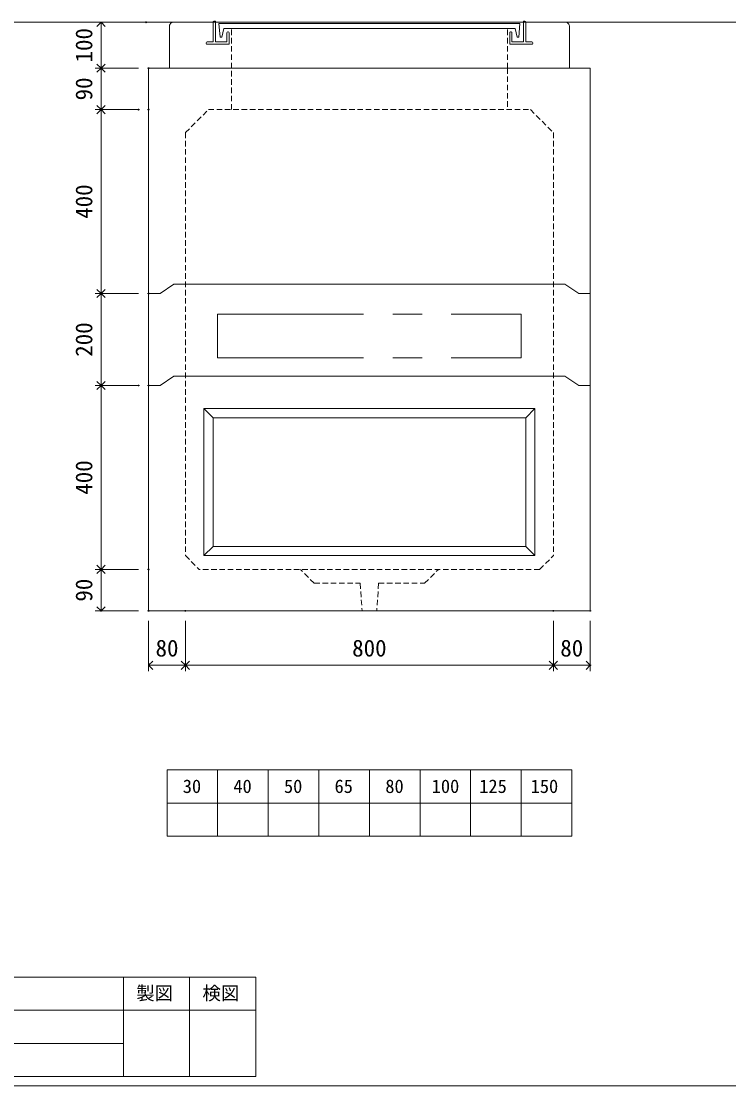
# Model space of a CAD drawing. Units: millimetres, scale not verified. Extents: x -4890 to 4890, y -2301 to 2302.
# Drawn here: x 308 to 1846, y -1973 to 341 of the extents above; entities that cross this region are included whole.
import ezdxf
from ezdxf.enums import TextEntityAlignment as Align

# ---------------------------------------------------------------- set-up
doc = ezdxf.new("R2010")
doc.units = ezdxf.units.MM
doc.header["$LTSCALE"] = 10
doc.header["$PDMODE"] = 32
doc.header["$PDSIZE"] = 2
doc.linetypes.add('DASHED1', pattern=[1.8, 1.2, -0.6])
doc.linetypes.add('USER2', pattern=[50.8, 31.75, -6.35, 6.35, -6.35])
doc.layers.add('0-1_Defpoints', color=7, linetype='Continuous')
for name, color, linetype, lineweight in [('0-2_waku', 7, 'Continuous', 18), ('0-3_gaikei', 7, 'Continuous', 18), ('0-4_kakure', 7, 'DASHED1', 5), ('0-5_sunpou', 7, 'Continuous', 5), ('0-9_uchigawa', 6, 'Continuous', 18), ('0-B_futa', 3, 'Continuous', 18), ('0-C_GL', 4, 'Continuous', 18), ('0-E_文字１', 7, 'Continuous', 18), ('1-3_uchigawa2', 6, 'USER2', 18)]:
    doc.layers.add(name, color=color, linetype=linetype, lineweight=lineweight)
doc.styles.add('ＭＳ ゴシック', font='')
doc.styles.get('ＭＳ ゴシック').set_extended_font_data('MS Gothic')

# ---------------------------------------------------------------- blocks, each defined once
blk = doc.blocks.new('_Open90')
at = {"layer": '0-5_sunpou'}
blk.add_line((0, 0), (-1, 0), dxfattribs=at)
blk.add_lwpolyline([(-0.5, 0.5), (0, 0), (-0.5, -0.5)], dxfattribs=at)
blk = doc.blocks.new('D92')
at = {"layer": '0-1_Defpoints'}
for p in [(2032.32, 2442.03), (1928.83, 2352.03), (2032.32, 2352.03)]:
    blk.add_point(p, dxfattribs=at)
at = {"layer": '0-5_sunpou'}
for p, q in [((2010.32, 2442.03), (1915.83, 2442.03)), ((1928.83, 2424.03), (1928.83, 2370.03)), ((2010.32, 2352.03), (1915.83, 2352.03))]:
    blk.add_line(p, q, dxfattribs=at)
at = {"layer": '0-5_sunpou', "xscale": 18, "yscale": 18}
for p, rotation in [((1928.83, 2442.03), 90), ((1928.83, 2352.03), 270)]:
    blk.add_blockref('_Open90', p, dxfattribs=dict(at, rotation=rotation))
at = {"layer": '0-5_sunpou', "style": 'ＭＳ ゴシック'}
blk.add_text('90', height=36.66, rotation=90, dxfattribs=at).set_placement((1920.83, 2372.03), align=Align.BOTTOM_LEFT)
blk = doc.blocks.new('D93')
at = {"layer": '0-1_Defpoints'}
for p in [(2032.32, 1752.03), (1928.83, 1352.03), (2032.32, 1352.03)]:
    blk.add_point(p, dxfattribs=at)
at = {"layer": '0-5_sunpou'}
for p, q in [((2010.32, 1752.03), (1915.83, 1752.03)), ((1928.83, 1734.03), (1928.83, 1370.03)), ((2010.32, 1352.03), (1915.83, 1352.03))]:
    blk.add_line(p, q, dxfattribs=at)
at = {"layer": '0-5_sunpou', "xscale": 18, "yscale": 18}
for p, rotation in [((1928.83, 1752.03), 90), ((1928.83, 1352.03), 270)]:
    blk.add_blockref('_Open90', p, dxfattribs=dict(at, rotation=rotation))
at = {"layer": '0-5_sunpou', "style": 'ＭＳ ゴシック'}
blk.add_text('400', height=36.66, rotation=90, dxfattribs=at).set_placement((1920.83, 1514.53), align=Align.BOTTOM_LEFT)
blk = doc.blocks.new('D94')
at = {"layer": '0-1_Defpoints'}
for p in [(2032.32, 1352.03), (1928.83, 1262.03), (2032.32, 1262.03)]:
    blk.add_point(p, dxfattribs=at)
at = {"layer": '0-5_sunpou'}
for p, q in [((2010.32, 1352.03), (1915.83, 1352.03)), ((1928.83, 1334.03), (1928.83, 1280.03)), ((2010.32, 1262.03), (1915.83, 1262.03))]:
    blk.add_line(p, q, dxfattribs=at)
at = {"layer": '0-5_sunpou', "xscale": 18, "yscale": 18}
for p, rotation in [((1928.83, 1352.03), 90), ((1928.83, 1262.03), 270)]:
    blk.add_blockref('_Open90', p, dxfattribs=dict(at, rotation=rotation))
at = {"layer": '0-5_sunpou', "style": 'ＭＳ ゴシック'}
blk.add_text('90', height=36.66, rotation=90, dxfattribs=at).set_placement((1920.83, 1282.03), align=Align.BOTTOM_LEFT)
blk = doc.blocks.new('D95')
at = {"layer": '0-1_Defpoints'}
for p in [(2032.32, 1262.03), (2112.32, 1262.03), (2112.32, 1143.64)]:
    blk.add_point(p, dxfattribs=at)
at = {"layer": '0-5_sunpou'}
for p, q in [((2032.32, 1240.03), (2032.32, 1130.64)), ((2112.32, 1240.03), (2112.32, 1130.64)), ((2050.32, 1143.64), (2094.32, 1143.64))]:
    blk.add_line(p, q, dxfattribs=at)
at = {"layer": '0-5_sunpou', "xscale": 18, "yscale": 18, "rotation": 180}
blk.add_blockref('_Open90', (2032.32, 1143.64), dxfattribs=at)
at = {"layer": '0-5_sunpou', "xscale": 18, "yscale": 18}
blk.add_blockref('_Open90', (2112.32, 1143.64), dxfattribs=at)
at = {"layer": '0-5_sunpou', "style": 'ＭＳ ゴシック'}
blk.add_text('80', height=36.66, dxfattribs=at).set_placement((2047.32, 1151.64), align=Align.BOTTOM_LEFT)
blk = doc.blocks.new('D96')
at = {"layer": '0-1_Defpoints'}
for p in [(2112.32, 1262.03), (2912.32, 1262.03), (2912.32, 1143.64)]:
    blk.add_point(p, dxfattribs=at)
at = {"layer": '0-5_sunpou'}
for p, q in [((2112.32, 1240.03), (2112.32, 1130.64)), ((2912.32, 1240.03), (2912.32, 1130.64)), ((2130.32, 1143.64), (2894.32, 1143.64))]:
    blk.add_line(p, q, dxfattribs=at)
at = {"layer": '0-5_sunpou', "xscale": 18, "yscale": 18, "rotation": 180}
blk.add_blockref('_Open90', (2112.32, 1143.64), dxfattribs=at)
at = {"layer": '0-5_sunpou', "xscale": 18, "yscale": 18}
blk.add_blockref('_Open90', (2912.32, 1143.64), dxfattribs=at)
at = {"layer": '0-5_sunpou', "style": 'ＭＳ ゴシック'}
blk.add_text('800', height=36.66, dxfattribs=at).set_placement((2474.82, 1151.64), align=Align.BOTTOM_LEFT)
blk = doc.blocks.new('D97')
at = {"layer": '0-1_Defpoints'}
for p in [(2912.32, 1262.03), (2992.32, 1262.03), (2992.32, 1143.64)]:
    blk.add_point(p, dxfattribs=at)
at = {"layer": '0-5_sunpou'}
for p, q in [((2912.32, 1240.03), (2912.32, 1130.64)), ((2992.32, 1240.03), (2992.32, 1130.64)), ((2930.32, 1143.64), (2974.32, 1143.64))]:
    blk.add_line(p, q, dxfattribs=at)
at = {"layer": '0-5_sunpou', "xscale": 18, "yscale": 18, "rotation": 180}
blk.add_blockref('_Open90', (2912.32, 1143.64), dxfattribs=at)
at = {"layer": '0-5_sunpou', "xscale": 18, "yscale": 18}
blk.add_blockref('_Open90', (2992.32, 1143.64), dxfattribs=at)
at = {"layer": '0-5_sunpou', "style": 'ＭＳ ゴシック'}
blk.add_text('80', height=36.66, dxfattribs=at).set_placement((2927.32, 1151.64), align=Align.BOTTOM_LEFT)
blk = doc.blocks.new('D98')
at = {"layer": '0-1_Defpoints'}
for p in [(2010.32, 2352.03), (1928.83, 1952.03), (2032.32, 1952.03)]:
    blk.add_point(p, dxfattribs=at)
at = {"layer": '0-5_sunpou'}
for p, q in [((1988.32, 2352.03), (1915.83, 2352.03)), ((1928.83, 2334.03), (1928.83, 1970.03)), ((2010.32, 1952.03), (1915.83, 1952.03))]:
    blk.add_line(p, q, dxfattribs=at)
at = {"layer": '0-5_sunpou', "xscale": 18, "yscale": 18}
for p, rotation in [((1928.83, 2352.03), 90), ((1928.83, 1952.03), 270)]:
    blk.add_blockref('_Open90', p, dxfattribs=dict(at, rotation=rotation))
at = {"layer": '0-5_sunpou', "style": 'ＭＳ ゴシック'}
blk.add_text('400', height=36.66, rotation=90, dxfattribs=at).set_placement((1920.83, 2114.53), align=Align.BOTTOM_LEFT)
blk = doc.blocks.new('D99')
at = {"layer": '0-1_Defpoints'}
for p in [(2032.32, 1952.03), (1928.83, 1752.03), (2010.32, 1752.03)]:
    blk.add_point(p, dxfattribs=at)
at = {"layer": '0-5_sunpou'}
for p, q in [((2010.32, 1952.03), (1915.83, 1952.03)), ((1928.83, 1934.03), (1928.83, 1770.03)), ((1988.32, 1752.03), (1915.83, 1752.03))]:
    blk.add_line(p, q, dxfattribs=at)
at = {"layer": '0-5_sunpou', "xscale": 18, "yscale": 18}
for p, rotation in [((1928.83, 1952.03), 90), ((1928.83, 1752.03), 270)]:
    blk.add_blockref('_Open90', p, dxfattribs=dict(at, rotation=rotation))
at = {"layer": '0-5_sunpou', "style": 'ＭＳ ゴシック'}
blk.add_text('200', height=36.66, rotation=90, dxfattribs=at).set_placement((1920.83, 1814.53), align=Align.BOTTOM_LEFT)
blk = doc.blocks.new('D109')
at = {"layer": '0-1_Defpoints'}
for p in [(2026.77, 2542.03), (1928.83, 2442.03), (2032.32, 2442.03)]:
    blk.add_point(p, dxfattribs=at)
at = {"layer": '0-5_sunpou'}
for p, q in [((2004.77, 2542.03), (1915.83, 2542.03)), ((1928.83, 2524.03), (1928.83, 2460.03)), ((2010.32, 2442.03), (1915.83, 2442.03))]:
    blk.add_line(p, q, dxfattribs=at)
at = {"layer": '0-5_sunpou', "xscale": 18, "yscale": 18}
for p, rotation in [((1928.83, 2542.03), 90), ((1928.83, 2442.03), 270)]:
    blk.add_blockref('_Open90', p, dxfattribs=dict(at, rotation=rotation))
at = {"layer": '0-5_sunpou', "style": 'ＭＳ ゴシック'}
blk.add_text('100', height=36.66, rotation=90, dxfattribs=at).set_placement((1920.83, 2454.53), align=Align.BOTTOM_LEFT)
blk = doc.blocks.new('D112')
at = {"layer": '0-1_Defpoints'}
for p in [(2032.32, 1752.03), (1928.83, 1352.03), (2032.32, 1352.03)]:
    blk.add_point(p, dxfattribs=at)
at = {"layer": '0-5_sunpou'}
for p, q in [((2010.32, 1752.03), (1915.83, 1752.03)), ((1928.83, 1734.03), (1928.83, 1370.03)), ((2010.32, 1352.03), (1915.83, 1352.03))]:
    blk.add_line(p, q, dxfattribs=at)
at = {"layer": '0-5_sunpou', "xscale": 18, "yscale": 18}
for p, rotation in [((1928.83, 1752.03), 90), ((1928.83, 1352.03), 270)]:
    blk.add_blockref('_Open90', p, dxfattribs=dict(at, rotation=rotation))
at = {"layer": '0-5_sunpou', "style": 'ＭＳ ゴシック'}
blk.add_text('400', height=36.66, rotation=90, dxfattribs=at).set_placement((1920.83, 1514.53), align=Align.BOTTOM_LEFT)

msp = doc.modelspace()

# ---------------------------------------------------------------- linework, layer by layer
at = {"layer": '0-2_waku'}
for p, q in [((624.76, -1286.77), (624.76, -1430.77)), ((624.76, -1286.77), (624.76, -1430.77)), ((624.76, -1286.77), (624.76, -1430.77)), ((624.76, -1286.77), (624.76, -1430.77)), ((624.76, -1286.77), (1504.76, -1286.77)), ((734.76, -1286.77), (734.76, -1430.77)), ((844.76, -1286.77), (844.76, -1430.77)), ((844.76, -1286.77), (844.76, -1430.77)), ((954.76, -1286.77), (954.76, -1430.77)), ((1064.76, -1286.77), (1064.76, -1430.77)), ((1174.76, -1286.77), (1174.76, -1430.77)), ((1284.76, -1286.77), (1284.76, -1430.77)), ((1394.76, -1286.77), (1394.76, -1430.77)), ((1504.76, -1286.77), (1504.76, -1430.77)), ((624.76, -1358.77), (1504.76, -1358.77)), ((624.76, -1430.77), (1504.76, -1430.77)), ((-1210.24, -1737.44), (817.76, -1737.44)), ((529.76, -1737.44), (529.76, -1953.44)), ((529.76, -1737.44), (529.76, -1953.44)), ((673.76, -1737.44), (673.76, -1953.44)), ((817.76, -1737.44), (817.76, -1953.44)), ((-1210.24, -1809.44), (817.76, -1809.44)), ((-1210.24, -1881.44), (529.76, -1881.44)), ((-1210.24, -1953.44), (817.76, -1953.44)), ((-1230.24, -1973.44), (4889.76, -1973.44)), ((-1230.24, -1973.44), (4889.76, -1973.44))]:
    msp.add_line(p, q, dxfattribs=at)
at = {"layer": '0-3_gaikei'}
for p, q in [((629.76, 239.23), (629.76, 329.23)), ((639.76, 339.23), (724.76, 339.23)), ((1404.76, 339.23), (1489.76, 339.23)), ((1499.76, 239.23), (1499.76, 329.23)), ((584.76, 239.23), (1544.76, 239.23)), ((584.76, 239.23), (584.76, -940.77)), ((629.76, 239.23), (739.76, 239.23)), ((629.76, 239.23), (739.76, 239.23)), ((629.76, 239.23), (739.76, 239.23)), ((664.76, 239.23), (1464.76, 239.23)), ((664.76, 239.23), (1464.76, 239.23)), ((664.76, 239.23), (1464.76, 239.23)), ((1499.76, 239.23), (1389.76, 239.23)), ((1499.76, 239.23), (1389.76, 239.23)), ((1499.76, 239.23), (1389.76, 239.23)), ((1544.76, 239.23), (1544.76, -940.77)), ((609.76, -250.77), (639.76, -230.77)), ((639.76, -230.77), (1489.76, -230.77)), ((1489.76, -230.77), (1519.76, -250.77)), ((609.76, -250.77), (584.76, -250.77)), ((1519.76, -250.77), (1544.76, -250.77)), ((609.76, -450.77), (639.76, -430.77)), ((609.76, -450.77), (639.76, -430.77)), ((609.76, -450.77), (639.76, -430.77)), ((609.76, -450.77), (639.76, -430.77)), ((609.76, -450.77), (639.76, -430.77)), ((639.76, -430.77), (1489.76, -430.77)), ((1489.76, -430.77), (1519.76, -450.77)), ((1489.76, -430.77), (1519.76, -450.77)), ((1489.76, -430.77), (1519.76, -450.77)), ((1489.76, -430.77), (1519.76, -450.77)), ((1489.76, -430.77), (1519.76, -450.77)), ((609.76, -450.77), (584.76, -450.77)), ((609.76, -450.77), (584.76, -450.77)), ((609.76, -450.77), (584.76, -450.77)), ((609.76, -450.77), (584.76, -450.77)), ((609.76, -450.77), (584.76, -450.77)), ((1519.76, -450.77), (1544.76, -450.77)), ((1519.76, -450.77), (1544.76, -450.77)), ((1519.76, -450.77), (1544.76, -450.77)), ((1519.76, -450.77), (1544.76, -450.77)), ((1519.76, -450.77), (1544.76, -450.77)), ((1544.76, -940.77), (584.76, -940.77))]:
    msp.add_line(p, q, dxfattribs=at)
at = {"layer": '0-3_gaikei', "lineweight": 5}
for p, q in [((639.76, -230.77), (1489.76, -230.77)), ((639.76, -430.77), (1489.76, -430.77)), ((639.76, -430.77), (1489.76, -430.77)), ((639.76, -430.77), (1489.76, -430.77)), ((639.76, -430.77), (1489.76, -430.77)), ((639.76, -430.77), (1489.76, -430.77))]:
    msp.add_line(p, q, dxfattribs=at)
at = {"layer": '0-3_gaikei'}
for centre, radius, start, end in [((639.18, 329.81), 9.44, 86.47383, 183.52617), ((1490.09, 329.56), 9.68, 358.04251, 91.95749)]:
    msp.add_arc(centre, radius, start, end, dxfattribs=at)
at = {"layer": '0-4_kakure'}
for p, q in [((764.76, 239.23), (764.76, 325.73)), ((1364.76, 239.23), (1364.76, 325.73)), ((764.76, 149.23), (764.76, 239.23)), ((1364.76, 239.23), (1364.76, 149.23)), ((664.76, 99.23), (714.76, 149.23)), ((714.76, 149.23), (1414.76, 149.23)), ((714.76, 149.23), (1414.76, 149.23)), ((1414.76, 149.23), (1464.76, 99.23)), ((664.76, 99.23), (664.76, -820.77)), ((1464.76, 99.23), (1464.76, -820.77)), ((664.76, -820.77), (694.76, -850.77)), ((1434.76, -850.77), (1464.76, -820.77)), ((1434.76, -850.77), (694.76, -850.77)), ((944.76, -880.77), (914.76, -850.77)), ((944.76, -880.77), (914.76, -850.77)), ((1184.76, -880.77), (1214.76, -850.77)), ((1184.76, -880.77), (1214.76, -850.77)), ((944.76, -880.77), (1044.76, -880.77)), ((944.76, -880.77), (1044.76, -880.77)), ((1044.76, -880.77), (1048.76, -940.77)), ((1084.76, -880.77), (1080.76, -940.77)), ((1084.76, -880.77), (1184.76, -880.77))]:
    msp.add_line(p, q, dxfattribs=at)
at = {"layer": '0-9_uchigawa'}
for p, q in [((704.76, -500.77), (1424.76, -500.77)), ((704.76, -500.77), (704.76, -800.77)), ((704.76, -500.77), (724.76, -520.77)), ((704.76, -500.77), (724.76, -520.77)), ((704.76, -500.77), (704.76, -800.77)), ((704.76, -500.77), (1424.76, -500.77)), ((704.76, -500.77), (704.76, -820.7)), ((704.76, -500.77), (724.76, -520.77)), ((1424.76, -500.77), (1404.76, -520.77)), ((1424.76, -500.77), (1404.76, -520.77)), ((1424.76, -500.77), (1424.76, -800.77)), ((1424.76, -500.77), (1424.76, -820.7)), ((724.76, -520.77), (1404.76, -520.77)), ((724.76, -520.77), (724.76, -780.77)), ((724.76, -520.77), (724.76, -780.77)), ((724.76, -520.77), (724.76, -780.77)), ((724.76, -520.77), (724.76, -780.77)), ((724.76, -520.77), (724.76, -780.77)), ((724.76, -520.77), (724.76, -780.77)), ((724.76, -520.77), (724.76, -800.7)), ((1064.76, -520.77), (1404.76, -520.77)), ((1404.76, -520.77), (1404.76, -780.77)), ((1404.76, -520.77), (1404.76, -780.77)), ((1404.76, -800.7), (1404.76, -520.77)), ((704.76, -820.7), (724.76, -800.7)), ((724.76, -800.7), (1404.76, -800.7)), ((1424.76, -820.7), (1404.76, -800.7)), ((704.76, -820.7), (1424.76, -820.7)), ((724.76, -820.7), (1424.76, -820.7))]:
    msp.add_line(p, q, dxfattribs=at)
for points in [[(704.76, -500.77), (724.76, -520.77), (724.76, -780.77)], [(704.76, -500.77), (724.76, -520.77), (1404.76, -520.77)]]:
    msp.add_lwpolyline(points, dxfattribs=at)
at = {"layer": '0-B_futa'}
for p, q in [((724.76, 339.23), (724.76, 296.23)), ((726.76, 341.23), (729.76, 341.23)), ((729.76, 341.23), (729.76, 296.23)), ((737.57, 336.73), (1391.9, 336.73)), ((737.57, 336.73), (740.06, 306.73)), ((748.09, 325.73), (743.77, 306.73)), ((748.09, 325.73), (1381.43, 325.73)), ((1381.43, 325.73), (1385.75, 306.73)), ((1391.9, 336.73), (1389.65, 306.73)), ((1399.76, 341.23), (1399.76, 296.23)), ((1399.76, 341.23), (1402.76, 341.23)), ((1404.76, 339.23), (1404.76, 296.23)), ((740.06, 306.73), (743.77, 306.73)), ((754.76, 316.23), (754.76, 296.23)), ((756.76, 318.23), (757.76, 318.23)), ((759.76, 316.23), (759.76, 291.23)), ((1369.76, 316.23), (1369.76, 291.23)), ((1372.76, 318.23), (1371.76, 318.23)), ((1374.76, 316.23), (1374.76, 296.23)), ((1389.65, 306.73), (1385.75, 306.73)), ((709.76, 294.23), (709.76, 293.23)), ((711.76, 296.23), (724.76, 296.23)), ((759.76, 291.23), (711.76, 291.23)), ((729.76, 296.23), (754.76, 296.23)), ((1369.76, 291.23), (1417.76, 291.23)), ((1399.76, 296.23), (1374.76, 296.23)), ((1417.76, 296.23), (1404.76, 296.23)), ((1419.76, 294.23), (1419.76, 293.23))]:
    msp.add_line(p, q, dxfattribs=at)
for centre, start, end in [((726.76, 339.23), 90, 180), ((1402.76, 339.23), 0, 90), ((756.76, 316.23), 90, 180), ((757.76, 316.23), 0, 90), ((1371.76, 316.23), 90, 180), ((1372.76, 316.23), 0, 90), ((711.76, 294.23), 90, 180), ((711.76, 293.23), 180, 270), ((1417.76, 294.23), 0, 90), ((1417.76, 293.23), 270, 0)]:
    msp.add_arc(centre, 2, start, end, dxfattribs=at)
at = {"layer": '0-C_GL'}
msp.add_line((-1230.24, 339.23), (4889.76, 339.23), dxfattribs=at)
at = {"layer": '1-3_uchigawa2'}
for p, q in [((734.76, -295.77), (734.76, -390.77)), ((734.76, -295.77), (1394.76, -295.77)), ((1394.76, -295.77), (1394.76, -390.77)), ((734.76, -390.77), (1394.76, -390.77))]:
    msp.add_line(p, q, dxfattribs=at)

# ---------------------------------------------------------------- block references
at = {"layer": '0-5_sunpou'}
for name in ['D109', 'D92', 'D98', 'D99', 'D93', 'D112', 'D94', 'D95', 'D96', 'D97']:
    msp.add_blockref(name, (-1447.55, -2202.8), dxfattribs=at)

# ---------------------------------------------------------------- texts
at = {"layer": '0-E_文字１', "style": 'ＭＳ ゴシック'}
for s, p in [('30', (658.96, -1345.68)), ('40', (768.96, -1345.68)), ('50', (878.96, -1345.68)), ('65', (988.96, -1345.68)), ('80', (1099.36, -1345.68)), ('100', (1200.24, -1345.68)), ('125', (1303.62, -1345.68)), ('150', (1415.39, -1345.68)), ('製図', (557.82, -1795.68)), ('検図', (701.82, -1795.68))]:
    msp.add_text(s, height=29.33, dxfattribs=at).set_placement(p, align=Align.BOTTOM_LEFT)

doc.saveas('drawing.dxf')
